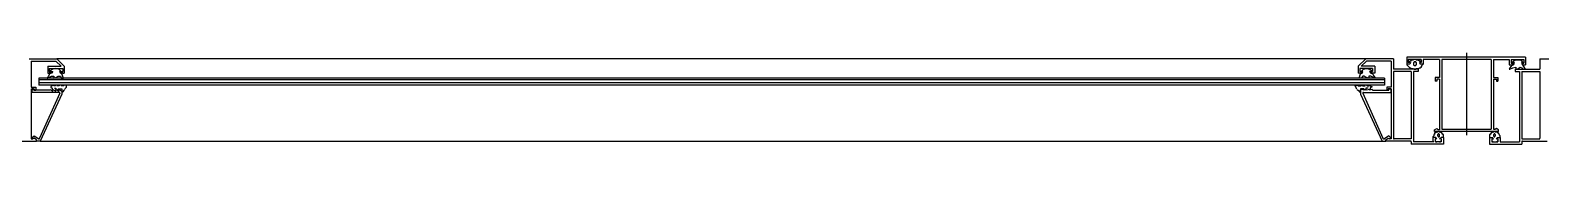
# Model space of a CAD drawing. Header units: metres. Extents: x 0 to 421, y 0 to 298.
# Drawn here: x 244.73 to 264.97, y 76.07 to 77.29 of the extents above; entities that cross this region are included whole.
import ezdxf

# ---------------------------------------------------------------- set-up
doc = ezdxf.new("R2010")
doc.units = ezdxf.units.M

msp = doc.modelspace()

# ---------------------------------------------------------------- linework, layer by layer
for p, q in [((244.71, 77.21), (245.08, 77.21)), ((244.74, 77.18), (244.74, 76.83)), ((244.74, 77.18), (245.07, 77.18)), ((245.07, 77.18), (245.14, 77.11)), ((245.42, 77.21), (245.08, 77.21)), ((245.08, 77.21), (245.18, 77.11)), ((262.62, 77.21), (245.42, 77.21)), ((262.62, 77.21), (262.52, 77.11)), ((262.63, 77.18), (262.56, 77.11)), ((262.99, 77.21), (262.62, 77.21)), ((262.96, 77.18), (262.63, 77.18)), ((262.96, 77.18), (262.96, 76.83)), ((262.99, 77.21), (262.99, 77.07)), ((263.17, 77.23), (263.17, 77.14)), ((264.76, 77.23), (263.17, 77.23)), ((263.21, 77.14), (263.17, 77.14)), ((263.19, 77.2), (263.19, 77.16)), ((263.36, 77.2), (263.19, 77.2)), ((263.22, 77.16), (263.19, 77.16)), ((263.36, 77.2), (263.2, 77.2)), ((263.22, 77.16), (263.21, 77.14)), ((263.36, 77.16), (263.34, 77.16)), ((263.34, 77.16), (263.35, 77.14)), ((263.39, 77.14), (263.35, 77.14)), ((263.36, 77.2), (263.36, 77.16)), ((263.45, 77.2), (263.39, 77.2)), ((263.39, 77.2), (263.39, 77.14)), ((263.61, 77.2), (263.39, 77.2)), ((263.61, 77.2), (263.59, 77.2)), ((263.61, 77.2), (263.61, 76.96)), ((264.3, 77.2), (263.64, 77.2)), ((263.64, 77.2), (263.64, 76.27)), ((263.64, 77.16), (263.64, 76.27)), ((263.97, 77.29), (263.97, 76.19)), ((264.3, 77.2), (264.3, 76.27)), ((264.3, 77.16), (264.3, 76.27)), ((264.33, 77.2), (264.33, 76.96)), ((264.33, 77.2), (264.54, 77.2)), ((264.54, 77.2), (264.54, 77.13)), ((264.54, 77.13), (264.58, 77.13)), ((264.57, 77.2), (264.74, 77.2)), ((264.57, 77.2), (264.57, 77.16)), ((264.57, 77.2), (264.57, 77.15)), ((264.57, 77.2), (264.74, 77.2)), ((264.57, 77.15), (264.59, 77.15)), ((264.58, 77.12), (264.57, 77.11)), ((264.62, 77.19), (264.58, 77.16)), ((264.58, 77.16), (264.61, 77.16)), ((264.59, 77.15), (264.58, 77.13)), ((264.6, 77.13), (264.58, 77.12)), ((264.61, 77.16), (264.6, 77.13)), ((264.61, 77.16), (264.6, 77.13)), ((264.66, 77.19), (264.62, 77.19)), ((264.7, 77.19), (264.66, 77.19)), ((264.66, 77.19), (264.66, 77.19)), ((264.73, 77.16), (264.7, 77.19)), ((264.72, 77.13), (264.71, 77.16)), ((264.71, 77.16), (264.73, 77.16)), ((264.71, 77.15), (264.74, 77.15)), ((264.71, 77.15), (264.72, 77.13)), ((264.73, 77.13), (264.72, 77.13)), ((264.72, 77.13), (264.76, 77.13)), ((264.76, 77.07), (264.73, 77.12)), ((264.74, 77.2), (264.74, 77.15)), ((264.74, 77.2), (264.74, 77.16)), ((264.76, 77.23), (264.76, 77.13)), ((264.95, 77.21), (265.32, 77.21)), ((264.95, 77.21), (264.95, 77.07)), ((244.84, 76.95), (244.84, 76.86)), ((245.42, 76.95), (244.84, 76.95)), ((245.42, 76.93), (244.84, 76.93)), ((244.97, 76.98), (244.95, 76.95)), ((244.95, 76.95), (244.96, 76.95)), ((244.96, 77.11), (244.96, 77.02)), ((244.96, 77.11), (245.14, 77.11)), ((244.96, 77.02), (244.98, 77.02)), ((244.96, 77.02), (244.96, 77.02)), ((244.96, 76.95), (245.01, 76.98)), ((244.98, 77), (244.97, 76.98)), ((244.98, 77.08), (244.98, 77.04)), ((244.98, 77.08), (245.16, 77.08)), ((244.98, 77.02), (245.01, 77.04)), ((244.98, 77.04), (245.01, 77.04)), ((244.99, 77.01), (244.98, 77)), ((245.03, 77.07), (244.99, 77.05)), ((244.99, 77.05), (245.03, 77.04)), ((245.01, 77.02), (244.99, 77.01)), ((245.03, 77.04), (245.01, 77.02)), ((245.03, 77.04), (245.01, 77.02)), ((245.01, 76.98), (245.04, 76.98)), ((245.07, 77.08), (245.03, 77.07)), ((245.04, 76.98), (245.04, 76.95)), ((245.04, 76.95), (245.07, 76.96)), ((245.11, 77.07), (245.07, 77.08)), ((245.07, 77.08), (245.07, 77.08)), ((245.07, 76.96), (245.1, 76.98)), ((245.1, 76.98), (245.13, 76.98)), ((245.14, 77.04), (245.11, 77.07)), ((245.13, 77.02), (245.12, 77.04)), ((245.12, 77.04), (245.14, 77.04)), ((245.16, 77.02), (245.13, 77.04)), ((245.13, 77.04), (245.16, 77.04)), ((245.15, 77.01), (245.13, 77.02)), ((245.13, 76.98), (245.14, 76.95)), ((245.14, 76.95), (245.17, 76.95)), ((245.17, 76.95), (245.15, 77.01)), ((245.16, 77.08), (245.16, 77.04)), ((245.16, 77.02), (245.18, 77.02)), ((245.18, 77.11), (245.18, 77.02)), ((262.87, 76.95), (245.42, 76.95)), ((262.87, 76.93), (245.42, 76.93)), ((262.52, 77.11), (262.52, 77.02)), ((262.54, 77.02), (262.52, 77.02)), ((262.53, 76.95), (262.55, 77.01)), ((262.56, 76.95), (262.53, 76.95)), ((262.54, 77.08), (262.54, 77.04)), ((262.71, 77.08), (262.54, 77.08)), ((262.57, 77.04), (262.54, 77.04)), ((262.54, 77.02), (262.57, 77.04)), ((262.55, 77.01), (262.57, 77.02)), ((262.74, 77.11), (262.56, 77.11)), ((262.56, 77.04), (262.59, 77.07)), ((262.58, 77.04), (262.56, 77.04)), ((262.58, 76.98), (262.56, 76.95)), ((262.57, 77.02), (262.58, 77.04)), ((262.6, 76.98), (262.58, 76.98)), ((262.59, 77.07), (262.63, 77.08)), ((262.63, 76.96), (262.6, 76.98)), ((262.63, 77.08), (262.63, 77.08)), ((262.63, 77.08), (262.67, 77.07)), ((262.66, 76.95), (262.63, 76.96)), ((262.69, 76.98), (262.66, 76.98)), ((262.66, 76.98), (262.66, 76.95)), ((262.67, 77.07), (262.71, 77.05)), ((262.71, 77.05), (262.67, 77.04)), ((262.67, 77.04), (262.69, 77.02)), ((262.67, 77.04), (262.69, 77.02)), ((262.71, 77.04), (262.69, 77.04)), ((262.71, 77.02), (262.69, 77.04)), ((262.69, 77.02), (262.71, 77.01)), ((262.74, 76.95), (262.69, 76.98)), ((262.71, 77.08), (262.71, 77.04)), ((262.74, 77.02), (262.71, 77.02)), ((262.71, 77.01), (262.72, 77)), ((262.72, 77), (262.73, 76.98)), ((262.73, 76.98), (262.75, 76.95)), ((262.74, 77.11), (262.74, 77.02)), ((262.75, 76.95), (262.74, 76.95)), ((262.87, 76.95), (262.87, 76.86)), ((263.32, 77.07), (262.99, 77.07)), ((263.23, 77.04), (262.99, 77.04)), ((262.99, 77.04), (262.99, 76.15)), ((263.23, 77.04), (263.23, 76.14)), ((263.32, 77.04), (263.26, 77.04)), ((263.26, 77.04), (263.26, 76.1)), ((263.32, 77.07), (263.32, 77.04)), ((263.61, 76.96), (263.55, 76.96)), ((263.55, 76.96), (263.55, 76.91)), ((263.57, 76.94), (263.57, 76.91)), ((263.61, 76.94), (263.57, 76.94)), ((263.61, 76.94), (263.61, 76.26)), ((264.33, 76.96), (264.39, 76.96)), ((264.33, 76.96), (264.39, 76.96)), ((264.33, 76.94), (264.37, 76.94)), ((264.33, 76.94), (264.37, 76.94)), ((264.33, 76.94), (264.37, 76.94)), ((264.33, 76.94), (264.33, 76.84)), ((264.33, 76.94), (264.33, 76.27)), ((264.37, 76.94), (264.37, 76.91)), ((264.37, 76.94), (264.37, 76.91)), ((264.37, 76.94), (264.37, 76.91)), ((264.39, 76.96), (264.39, 76.91)), ((264.39, 76.96), (264.39, 76.91)), ((264.55, 77.09), (264.54, 77.07)), ((264.54, 77.07), (264.55, 77.07)), ((264.57, 77.11), (264.55, 77.09)), ((264.55, 77.07), (264.59, 77.09)), ((264.59, 77.09), (264.63, 77.1)), ((264.62, 77.07), (264.95, 77.07)), ((264.62, 77.07), (264.62, 77.04)), ((264.62, 77.04), (264.68, 77.04)), ((264.63, 77.1), (264.63, 77.07)), ((264.63, 77.07), (264.65, 77.07)), ((264.65, 77.07), (264.69, 77.1)), ((264.68, 77.04), (264.68, 76.1)), ((264.69, 77.1), (264.71, 77.09)), ((264.71, 77.09), (264.73, 77.07)), ((264.71, 77.04), (264.95, 77.04)), ((264.71, 77.04), (264.71, 76.14)), ((264.73, 77.07), (264.76, 77.07)), ((264.95, 77.04), (264.95, 76.15)), ((244.74, 76.91), (244.74, 76.83)), ((244.74, 76.83), (244.8, 76.83)), ((244.74, 76.83), (244.8, 76.83)), ((244.74, 76.81), (244.78, 76.81)), ((244.74, 76.81), (244.78, 76.81)), ((244.74, 76.81), (244.74, 76.71)), ((244.74, 76.81), (244.74, 76.14)), ((244.75, 76.76), (244.75, 76.81)), ((244.77, 76.81), (244.75, 76.81)), ((245.11, 76.76), (244.75, 76.76)), ((244.77, 76.79), (244.77, 76.81)), ((244.99, 76.79), (244.77, 76.79)), ((244.78, 76.81), (244.78, 76.79)), ((244.78, 76.81), (244.78, 76.79)), ((244.78, 76.79), (244.8, 76.79)), ((244.78, 76.79), (244.8, 76.79)), ((244.8, 76.83), (244.8, 76.79)), ((244.8, 76.83), (244.8, 76.79)), ((245.42, 76.89), (244.84, 76.89)), ((245.42, 76.86), (244.84, 76.86)), ((245.12, 76.75), (244.85, 76.15)), ((245.15, 76.74), (244.86, 76.11)), ((244.99, 76.79), (244.99, 76.8)), ((244.99, 76.8), (245.03, 76.78)), ((244.99, 76.79), (244.99, 76.8)), ((244.99, 76.8), (245.03, 76.78)), ((245.04, 76.86), (245, 76.84)), ((245, 76.84), (245, 76.83)), ((245, 76.83), (245, 76.83)), ((245, 76.83), (245, 76.83)), ((245, 76.83), (245.02, 76.82)), ((245.02, 76.82), (245.02, 76.79)), ((245.03, 76.78), (245.03, 76.8)), ((245.03, 76.78), (245.03, 76.8)), ((245.03, 76.8), (245.07, 76.78)), ((245.03, 76.8), (245.07, 76.78)), ((245.04, 76.85), (245.04, 76.86)), ((245.06, 76.85), (245.04, 76.85)), ((245.05, 76.82), (245.07, 76.82)), ((245.07, 76.86), (245.06, 76.85)), ((245.07, 76.82), (245.07, 76.8)), ((245.07, 76.8), (245.09, 76.79)), ((245.07, 76.78), (245.07, 76.8)), ((245.07, 76.8), (245.11, 76.78)), ((245.07, 76.78), (245.07, 76.8)), ((245.07, 76.8), (245.11, 76.78)), ((245.08, 76.85), (245.09, 76.86)), ((245.11, 76.85), (245.08, 76.85)), ((245.09, 76.86), (245.09, 76.86)), ((245.09, 76.79), (245.1, 76.81)), ((245.1, 76.81), (245.15, 76.81)), ((245.13, 76.86), (245.11, 76.85)), ((245.11, 76.8), (245.15, 76.78)), ((245.11, 76.78), (245.11, 76.8)), ((245.11, 76.8), (245.15, 76.78)), ((245.11, 76.78), (245.11, 76.8)), ((245.15, 76.86), (245.13, 76.86)), ((245.14, 76.85), (245.15, 76.86)), ((245.17, 76.85), (245.14, 76.85)), ((245.15, 76.81), (245.15, 76.76)), ((245.15, 76.76), (245.17, 76.78)), ((245.15, 76.78), (245.15, 76.74)), ((245.18, 76.86), (245.17, 76.85)), ((245.17, 76.78), (245.18, 76.79)), ((245.21, 76.86), (245.18, 76.86)), ((245.18, 76.79), (245.19, 76.8)), ((245.19, 76.81), (245.2, 76.82)), ((245.2, 76.82), (245.21, 76.83)), ((245.21, 76.85), (245.21, 76.86)), ((245.21, 76.83), (245.21, 76.85)), ((262.87, 76.89), (245.42, 76.89)), ((262.87, 76.86), (245.42, 76.86)), ((262.48, 76.86), (262.51, 76.86)), ((262.48, 76.85), (262.48, 76.86)), ((262.49, 76.83), (262.48, 76.85)), ((262.49, 76.82), (262.49, 76.83)), ((262.5, 76.81), (262.49, 76.82)), ((262.51, 76.86), (262.52, 76.85)), ((262.51, 76.79), (262.51, 76.8)), ((262.53, 76.78), (262.51, 76.79)), ((262.52, 76.85), (262.56, 76.85)), ((262.54, 76.76), (262.53, 76.78)), ((262.56, 76.85), (262.54, 76.86)), ((262.54, 76.86), (262.56, 76.86)), ((262.55, 76.81), (262.54, 76.76)), ((262.59, 76.81), (262.55, 76.81)), ((262.59, 76.8), (262.55, 76.79)), ((262.59, 76.8), (262.55, 76.79)), ((262.55, 76.78), (262.55, 76.74)), ((262.55, 76.74), (262.84, 76.11)), ((262.56, 76.86), (262.58, 76.85)), ((262.58, 76.85), (262.61, 76.85)), ((262.58, 76.75), (262.85, 76.15)), ((262.61, 76.79), (262.59, 76.81)), ((262.63, 76.8), (262.59, 76.79)), ((262.59, 76.79), (262.59, 76.8)), ((262.59, 76.79), (262.59, 76.8)), ((262.63, 76.8), (262.59, 76.79)), ((262.59, 76.76), (262.96, 76.76)), ((262.61, 76.85), (262.6, 76.86)), ((262.6, 76.86), (262.6, 76.86)), ((262.62, 76.8), (262.61, 76.79)), ((262.65, 76.82), (262.62, 76.82)), ((262.62, 76.82), (262.62, 76.8)), ((262.63, 76.86), (262.64, 76.85)), ((262.67, 76.8), (262.63, 76.79)), ((262.63, 76.79), (262.63, 76.8)), ((262.63, 76.79), (262.63, 76.8)), ((262.67, 76.8), (262.63, 76.79)), ((262.64, 76.85), (262.66, 76.85)), ((262.66, 76.85), (262.65, 76.86)), ((262.65, 76.86), (262.7, 76.84)), ((262.67, 76.79), (262.67, 76.8)), ((262.71, 76.8), (262.67, 76.79)), ((262.67, 76.79), (262.67, 76.8)), ((262.71, 76.8), (262.67, 76.79)), ((262.69, 76.83), (262.68, 76.82)), ((262.68, 76.82), (262.68, 76.79)), ((262.7, 76.83), (262.69, 76.83)), ((262.7, 76.84), (262.7, 76.83)), ((262.7, 76.83), (262.7, 76.83)), ((262.71, 76.79), (262.71, 76.8)), ((262.71, 76.79), (262.71, 76.8)), ((262.71, 76.79), (262.93, 76.79)), ((262.96, 76.83), (262.9, 76.83)), ((262.9, 76.83), (262.9, 76.79)), ((262.96, 76.83), (262.9, 76.83)), ((262.92, 76.79), (262.9, 76.79)), ((262.92, 76.79), (262.9, 76.79)), ((262.92, 76.81), (262.92, 76.79)), ((262.96, 76.81), (262.92, 76.81)), ((262.96, 76.81), (262.93, 76.81)), ((262.93, 76.79), (262.93, 76.81)), ((262.93, 76.81), (262.96, 76.81)), ((262.96, 76.91), (262.96, 76.83)), ((262.96, 76.76), (262.96, 76.81)), ((262.96, 76.81), (262.96, 76.71)), ((262.96, 76.81), (262.96, 76.14)), ((263.57, 76.91), (263.55, 76.91)), ((264.37, 76.91), (264.39, 76.91)), ((264.37, 76.91), (264.39, 76.91)), ((264.37, 76.91), (264.39, 76.91)), ((244.48, 76.11), (244.81, 76.11)), ((244.74, 76.14), (244.76, 76.14)), ((244.75, 76.16), (244.78, 76.18)), ((244.78, 76.15), (244.76, 76.14)), ((244.78, 76.18), (244.84, 76.14)), ((244.81, 76.13), (244.78, 76.15)), ((244.81, 76.11), (244.81, 76.13)), ((244.81, 76.11), (244.81, 76.13)), ((244.81, 76.11), (244.81, 76.13)), ((244.86, 76.11), (244.81, 76.11)), ((244.86, 76.11), (245.42, 76.11)), ((245.42, 76.11), (262.84, 76.11)), ((262.84, 76.11), (262.89, 76.11)), ((262.93, 76.18), (262.87, 76.14)), ((262.89, 76.13), (262.92, 76.15)), ((262.89, 76.11), (262.89, 76.13)), ((262.89, 76.11), (262.89, 76.13)), ((262.89, 76.11), (262.89, 76.13)), ((263.22, 76.11), (262.89, 76.11)), ((262.92, 76.15), (262.94, 76.14)), ((262.95, 76.16), (262.93, 76.18)), ((262.96, 76.14), (262.94, 76.14)), ((263.23, 76.14), (263, 76.14)), ((263.52, 76.16), (263.52, 76.1)), ((263.56, 76.16), (263.52, 76.16)), ((263.54, 76.26), (263.57, 76.28)), ((263.54, 76.24), (263.54, 76.26)), ((264.4, 76.24), (263.54, 76.24)), ((263.55, 76.14), (263.55, 76.1)), ((263.57, 76.14), (263.55, 76.14)), ((263.57, 76.14), (263.56, 76.16)), ((263.57, 76.28), (263.59, 76.26)), ((263.61, 76.26), (263.59, 76.26)), ((263.61, 76.14), (263.63, 76.16)), ((263.63, 76.14), (263.61, 76.14)), ((263.66, 76.16), (263.63, 76.16)), ((263.63, 76.14), (263.63, 76.1)), ((263.64, 76.27), (264.3, 76.27)), ((263.66, 76.16), (263.66, 76.07)), ((264.28, 76.16), (264.28, 76.07)), ((264.28, 76.16), (264.32, 76.16)), ((264.31, 76.14), (264.33, 76.14)), ((264.31, 76.14), (264.31, 76.1)), ((264.33, 76.14), (264.32, 76.16)), ((264.33, 76.27), (264.35, 76.27)), ((264.37, 76.28), (264.35, 76.27)), ((264.36, 76.27), (264.37, 76.28)), ((264.4, 76.26), (264.37, 76.28)), ((264.37, 76.14), (264.38, 76.16)), ((264.37, 76.14), (264.39, 76.14)), ((264.38, 76.16), (264.42, 76.16)), ((264.39, 76.14), (264.39, 76.1)), ((264.4, 76.24), (264.4, 76.26)), ((264.42, 76.16), (264.42, 76.1)), ((264.71, 76.14), (264.94, 76.14)), ((264.72, 76.11), (265.05, 76.11)), ((263.23, 76.1), (263.23, 76.07)), ((263.66, 76.07), (263.23, 76.07)), ((263.53, 76.1), (263.26, 76.1)), ((263.63, 76.1), (263.55, 76.1)), ((264.28, 76.07), (264.71, 76.07)), ((264.31, 76.1), (264.39, 76.1)), ((264.42, 76.1), (264.68, 76.1)), ((264.71, 76.1), (264.71, 76.07))]:
    msp.add_line(p, q)
for points in [[(263.17, 77.14), (263.17, 77.13), (263.18, 77.12), (263.19, 77.11), (263.2, 77.1), (263.21, 77.09), (263.22, 77.09), (263.23, 77.08), (263.24, 77.08), (263.25, 77.08), (263.27, 77.07), (263.28, 77.07), (263.29, 77.07), (263.3, 77.08), (263.31, 77.08), (263.33, 77.08), (263.34, 77.09), (263.35, 77.09), (263.36, 77.1), (263.37, 77.11), (263.37, 77.12), (263.38, 77.13), (263.39, 77.14), (263.39, 77.14)], [(263.36, 77.16), (263.36, 77.17), (263.35, 77.18), (263.34, 77.18), (263.32, 77.19), (263.31, 77.19), (263.3, 77.19), (263.29, 77.2), (263.28, 77.2), (263.27, 77.2), (263.25, 77.19), (263.24, 77.19), (263.23, 77.19), (263.22, 77.18), (263.21, 77.18), (263.2, 77.17), (263.19, 77.16)], [(263.3, 77.14), (263.3, 77.15), (263.3, 77.15), (263.3, 77.15), (263.3, 77.15), (263.3, 77.16), (263.3, 77.16), (263.3, 77.16), (263.3, 77.16), (263.29, 77.16), (263.29, 77.16), (263.29, 77.17), (263.29, 77.17), (263.29, 77.17), (263.28, 77.17), (263.28, 77.17), (263.28, 77.17), (263.28, 77.17), (263.27, 77.17), (263.27, 77.17), (263.27, 77.17), (263.27, 77.17), (263.27, 77.16), (263.26, 77.16), (263.26, 77.16), (263.26, 77.16), (263.26, 77.16), (263.26, 77.16), (263.26, 77.15), (263.26, 77.15), (263.26, 77.15), (263.26, 77.15), (263.26, 77.14), (263.26, 77.14), (263.26, 77.14), (263.26, 77.14), (263.26, 77.14), (263.26, 77.13), (263.26, 77.13), (263.26, 77.13), (263.26, 77.13), (263.26, 77.13), (263.27, 77.12), (263.27, 77.12), (263.27, 77.12), (263.27, 77.12), (263.27, 77.12), (263.28, 77.12), (263.28, 77.12), (263.28, 77.12), (263.28, 77.12), (263.29, 77.12), (263.29, 77.12), (263.29, 77.12), (263.29, 77.12), (263.29, 77.13), (263.3, 77.13), (263.3, 77.13), (263.3, 77.13), (263.3, 77.13), (263.3, 77.14), (263.3, 77.14), (263.3, 77.14), (263.3, 77.14), (263.3, 77.14)], [(264.73, 77.2), (264.73, 77.2)], [(264.73, 77.12), (264.73, 77.12), (264.73, 77.12), (264.73, 77.12), (264.73, 77.13), (264.73, 77.13), (264.73, 77.13), (264.73, 77.13), (264.73, 77.13), (264.73, 77.13), (264.73, 77.13), (264.73, 77.13), (264.73, 77.13), (264.73, 77.13)], [(245.15, 77.01), (245.15, 77.01), (245.15, 77.01), (245.15, 77.01), (245.15, 77.01), (245.15, 77.01), (245.15, 77.01), (245.15, 77.01), (245.15, 77.01), (245.15, 77.01), (245.15, 77.01), (245.15, 77.01), (245.15, 77.01), (245.15, 77.01)], [(262.55, 77.01), (262.55, 77.01), (262.55, 77.01), (262.55, 77.01), (262.55, 77.01), (262.55, 77.01), (262.55, 77.01), (262.55, 77.01), (262.55, 77.01), (262.55, 77.01), (262.55, 77.01), (262.55, 77.01), (262.55, 77.01)], [(245.12, 76.75), (245.12, 76.75), (245.12, 76.75), (245.12, 76.75), (245.12, 76.75), (245.12, 76.75), (245.12, 76.75), (245.12, 76.75), (245.12, 76.75), (245.12, 76.75), (245.12, 76.75), (245.12, 76.76), (245.12, 76.76), (245.12, 76.76), (245.12, 76.76), (245.12, 76.76), (245.12, 76.76), (245.12, 76.76), (245.12, 76.76), (245.12, 76.76), (245.12, 76.76), (245.11, 76.76), (245.11, 76.76)], [(262.59, 76.76), (262.59, 76.76), (262.59, 76.76), (262.59, 76.76), (262.59, 76.76), (262.58, 76.76), (262.58, 76.76), (262.58, 76.76), (262.58, 76.76), (262.58, 76.76), (262.58, 76.76), (262.58, 76.75), (262.58, 76.75), (262.58, 76.75), (262.58, 76.75), (262.58, 76.75), (262.58, 76.75), (262.58, 76.75), (262.58, 76.75), (262.58, 76.75), (262.58, 76.75), (262.58, 76.75)], [(244.75, 76.16), (244.75, 76.16), (244.75, 76.16), (244.75, 76.16), (244.75, 76.15), (244.75, 76.15), (244.75, 76.15), (244.75, 76.15), (244.75, 76.15), (244.75, 76.15), (244.75, 76.15), (244.75, 76.15), (244.75, 76.15), (244.75, 76.14), (244.75, 76.14), (244.75, 76.14), (244.75, 76.14), (244.75, 76.14), (244.75, 76.14), (244.75, 76.14), (244.75, 76.14)], [(244.84, 76.14), (244.84, 76.14), (244.84, 76.14), (244.84, 76.14), (244.84, 76.14), (244.84, 76.14), (244.84, 76.14), (244.84, 76.14), (244.85, 76.14), (244.85, 76.14), (244.85, 76.14), (244.85, 76.14), (244.85, 76.15), (244.85, 76.15), (244.85, 76.15), (244.85, 76.15), (244.85, 76.15), (244.85, 76.15)], [(262.85, 76.15), (262.85, 76.15), (262.85, 76.15), (262.85, 76.15), (262.85, 76.15), (262.85, 76.15), (262.86, 76.14), (262.86, 76.14), (262.86, 76.14), (262.86, 76.14), (262.86, 76.14), (262.86, 76.14), (262.86, 76.14), (262.86, 76.14), (262.86, 76.14), (262.86, 76.14), (262.86, 76.14), (262.87, 76.14)], [(262.95, 76.14), (262.95, 76.14), (262.95, 76.14), (262.95, 76.14), (262.95, 76.14), (262.95, 76.14), (262.95, 76.14), (262.95, 76.14), (262.96, 76.15), (262.96, 76.15), (262.96, 76.15), (262.96, 76.15), (262.96, 76.15), (262.95, 76.15), (262.95, 76.15), (262.95, 76.15), (262.95, 76.15), (262.95, 76.16), (262.95, 76.16), (262.95, 76.16), (262.95, 76.16)], [(262.99, 76.15), (262.99, 76.15), (262.99, 76.15), (262.99, 76.14), (262.99, 76.14), (262.99, 76.14), (263, 76.14), (263, 76.14), (263, 76.14), (263, 76.14), (263, 76.14), (263, 76.14), (263, 76.14), (263, 76.14), (263, 76.14), (263, 76.14), (263, 76.14)], [(262.99, 76.15), (262.99, 76.15), (262.99, 76.15), (262.99, 76.14), (262.99, 76.14), (262.99, 76.14), (263, 76.14), (263, 76.14), (263, 76.14), (263, 76.14), (263, 76.14), (263, 76.14), (263, 76.14), (263, 76.14), (263, 76.14), (263, 76.14), (263, 76.14)], [(263.23, 76.1), (263.23, 76.1), (263.23, 76.1), (263.23, 76.1), (263.23, 76.1), (263.23, 76.1), (263.23, 76.1), (263.23, 76.1), (263.23, 76.1), (263.23, 76.11), (263.23, 76.11), (263.23, 76.11), (263.23, 76.11), (263.23, 76.11), (263.23, 76.11), (263.23, 76.11), (263.22, 76.11), (263.22, 76.11)], [(263.66, 76.16), (263.66, 76.17), (263.66, 76.17), (263.66, 76.18), (263.66, 76.19), (263.66, 76.19), (263.66, 76.2), (263.65, 76.2), (263.65, 76.21), (263.64, 76.22), (263.64, 76.22), (263.63, 76.22), (263.63, 76.23), (263.62, 76.23), (263.61, 76.23), (263.61, 76.23), (263.6, 76.24), (263.59, 76.24), (263.59, 76.24), (263.58, 76.23), (263.57, 76.23), (263.57, 76.23), (263.56, 76.23), (263.56, 76.22), (263.55, 76.22), (263.54, 76.22), (263.54, 76.21), (263.54, 76.2), (263.53, 76.2), (263.53, 76.19), (263.53, 76.19), (263.53, 76.18), (263.52, 76.17), (263.52, 76.17), (263.52, 76.16)], [(263.55, 76.12), (263.55, 76.12), (263.55, 76.11), (263.56, 76.11), (263.56, 76.11), (263.56, 76.11), (263.56, 76.11), (263.56, 76.1), (263.56, 76.1), (263.56, 76.1), (263.57, 76.1), (263.57, 76.1), (263.57, 76.1), (263.57, 76.1), (263.57, 76.1), (263.57, 76.1)], [(263.61, 76.19), (263.61, 76.19), (263.61, 76.19), (263.61, 76.19), (263.61, 76.2), (263.61, 76.2), (263.61, 76.2), (263.61, 76.2), (263.61, 76.2), (263.61, 76.2), (263.61, 76.2), (263.61, 76.2), (263.6, 76.21), (263.6, 76.21), (263.6, 76.21), (263.6, 76.21), (263.6, 76.21), (263.6, 76.21), (263.59, 76.21), (263.59, 76.21), (263.59, 76.21), (263.59, 76.2), (263.59, 76.2), (263.59, 76.2), (263.59, 76.2), (263.58, 76.2), (263.58, 76.2), (263.58, 76.2), (263.58, 76.2), (263.58, 76.19), (263.58, 76.19), (263.58, 76.19), (263.58, 76.19), (263.58, 76.19), (263.58, 76.19), (263.58, 76.18), (263.58, 76.18), (263.58, 76.18), (263.58, 76.18), (263.58, 76.18), (263.59, 76.18), (263.59, 76.18), (263.59, 76.18), (263.59, 76.17), (263.59, 76.17), (263.59, 76.17), (263.59, 76.17), (263.6, 76.17), (263.6, 76.17), (263.6, 76.17), (263.6, 76.17), (263.6, 76.17), (263.6, 76.17), (263.61, 76.17), (263.61, 76.18), (263.61, 76.18), (263.61, 76.18), (263.61, 76.18), (263.61, 76.18), (263.61, 76.18), (263.61, 76.18), (263.61, 76.18), (263.61, 76.19), (263.61, 76.19), (263.61, 76.19)], [(263.61, 76.1), (263.61, 76.1), (263.61, 76.1), (263.62, 76.1), (263.62, 76.1), (263.62, 76.11), (263.63, 76.11), (263.63, 76.11), (263.63, 76.11), (263.63, 76.12), (263.63, 76.12), (263.63, 76.12)], [(264.42, 76.16), (264.42, 76.17), (264.42, 76.17), (264.42, 76.18), (264.41, 76.19), (264.41, 76.19), (264.41, 76.2), (264.41, 76.2), (264.4, 76.21), (264.4, 76.22), (264.39, 76.22), (264.39, 76.22), (264.38, 76.23), (264.37, 76.23), (264.37, 76.23), (264.36, 76.23), (264.35, 76.24), (264.35, 76.24), (264.34, 76.24), (264.33, 76.23), (264.33, 76.23), (264.32, 76.23), (264.31, 76.23), (264.31, 76.22), (264.3, 76.22), (264.3, 76.22), (264.29, 76.21), (264.29, 76.2), (264.28, 76.2), (264.28, 76.19), (264.28, 76.19), (264.28, 76.18), (264.28, 76.17), (264.28, 76.17), (264.28, 76.16)], [(264.31, 76.12), (264.31, 76.12), (264.31, 76.11), (264.31, 76.11), (264.31, 76.11), (264.32, 76.11), (264.32, 76.1), (264.32, 76.1), (264.33, 76.1), (264.33, 76.1), (264.33, 76.1)], [(264.36, 76.19), (264.36, 76.19), (264.36, 76.19), (264.36, 76.19), (264.36, 76.2), (264.36, 76.2), (264.36, 76.2), (264.36, 76.2), (264.36, 76.2), (264.35, 76.2), (264.35, 76.2), (264.35, 76.2), (264.35, 76.21), (264.35, 76.21), (264.35, 76.21), (264.35, 76.21), (264.34, 76.21), (264.34, 76.21), (264.34, 76.21), (264.34, 76.21), (264.34, 76.21), (264.34, 76.2), (264.33, 76.2), (264.33, 76.2), (264.33, 76.2), (264.33, 76.2), (264.33, 76.2), (264.33, 76.2), (264.33, 76.2), (264.33, 76.19), (264.33, 76.19), (264.33, 76.19), (264.33, 76.19), (264.33, 76.19), (264.33, 76.19), (264.33, 76.18), (264.33, 76.18), (264.33, 76.18), (264.33, 76.18), (264.33, 76.18), (264.33, 76.18), (264.33, 76.18), (264.33, 76.18), (264.34, 76.17), (264.34, 76.17), (264.34, 76.17), (264.34, 76.17), (264.34, 76.17), (264.34, 76.17), (264.35, 76.17), (264.35, 76.17), (264.35, 76.17), (264.35, 76.17), (264.35, 76.17), (264.35, 76.18), (264.35, 76.18), (264.36, 76.18), (264.36, 76.18), (264.36, 76.18), (264.36, 76.18), (264.36, 76.18), (264.36, 76.18), (264.36, 76.19), (264.36, 76.19), (264.36, 76.19)], [(264.37, 76.1), (264.37, 76.1), (264.37, 76.1), (264.37, 76.1), (264.38, 76.1), (264.38, 76.1), (264.38, 76.1), (264.38, 76.1), (264.38, 76.11), (264.38, 76.11), (264.38, 76.11), (264.39, 76.11), (264.39, 76.11), (264.39, 76.12), (264.39, 76.12), (264.39, 76.12)], [(264.72, 76.11), (264.72, 76.11), (264.71, 76.11), (264.71, 76.11), (264.71, 76.11), (264.71, 76.11), (264.71, 76.11), (264.71, 76.11), (264.71, 76.1), (264.71, 76.1), (264.71, 76.1), (264.71, 76.1), (264.71, 76.1), (264.71, 76.1), (264.71, 76.1), (264.71, 76.1), (264.71, 76.1), (264.71, 76.1)], [(264.94, 76.14), (264.94, 76.14), (264.94, 76.14), (264.94, 76.14), (264.94, 76.14), (264.94, 76.14), (264.94, 76.14), (264.94, 76.14), (264.94, 76.14), (264.94, 76.14), (264.95, 76.14), (264.95, 76.14), (264.95, 76.14), (264.95, 76.14), (264.95, 76.15), (264.95, 76.15), (264.95, 76.15)], [(264.94, 76.14), (264.94, 76.14), (264.94, 76.14), (264.94, 76.14), (264.94, 76.14), (264.94, 76.14), (264.94, 76.14), (264.94, 76.14), (264.94, 76.14), (264.95, 76.14), (264.95, 76.14), (264.95, 76.14), (264.95, 76.14), (264.95, 76.14), (264.95, 76.15), (264.95, 76.15), (264.95, 76.15)]]:
    msp.add_lwpolyline(points)

doc.saveas('drawing.dxf')
